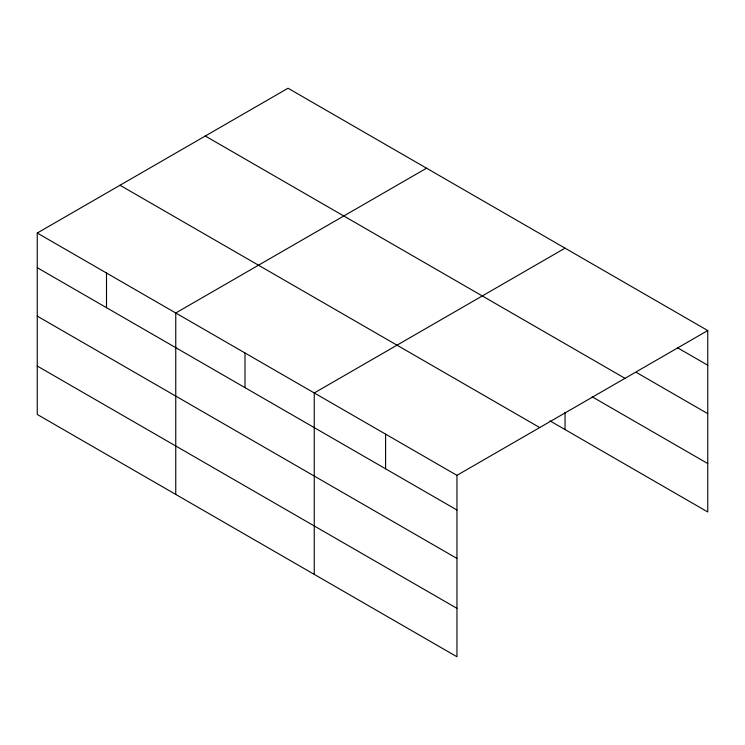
<?xml version="1.0" encoding="UTF-8"?>
<svg xmlns="http://www.w3.org/2000/svg" width="745" height="745" viewBox="0 0 745 745"><rect width="100%" height="100%" fill="white"/><g stroke="black" fill="none" stroke-linecap="round" stroke-linejoin="round"><path stroke-width="1.12" d="M456.955 558.443L456.955 475.347L37.25 233.036L37.25 414.453L456.955 656.764L456.955 558.443L37.25 316.131M37.25 233.036L288.045 88.236L707.75 330.547L707.75 511.964L549.996 420.888M426.55 168.202L175.755 312.993L175.755 494.419M565.055 248.16L314.25 392.96L314.25 574.376M456.955 475.347L707.75 330.547M677.605 347.813L707.75 365.218M636.398 372.453L707.75 413.643M205.285 136.018L624.99 378.33M592.182 396.815L707.75 463.539M120.01 185.254L539.715 427.565M37.25 267.697L456.955 510.018M37.25 366.028L456.955 608.339M565.055 412.283L565.055 429.586M385.603 434.149L385.603 468.819M245.003 352.981L245.003 387.642M106.498 273.015L106.498 307.685"/></g></svg>
